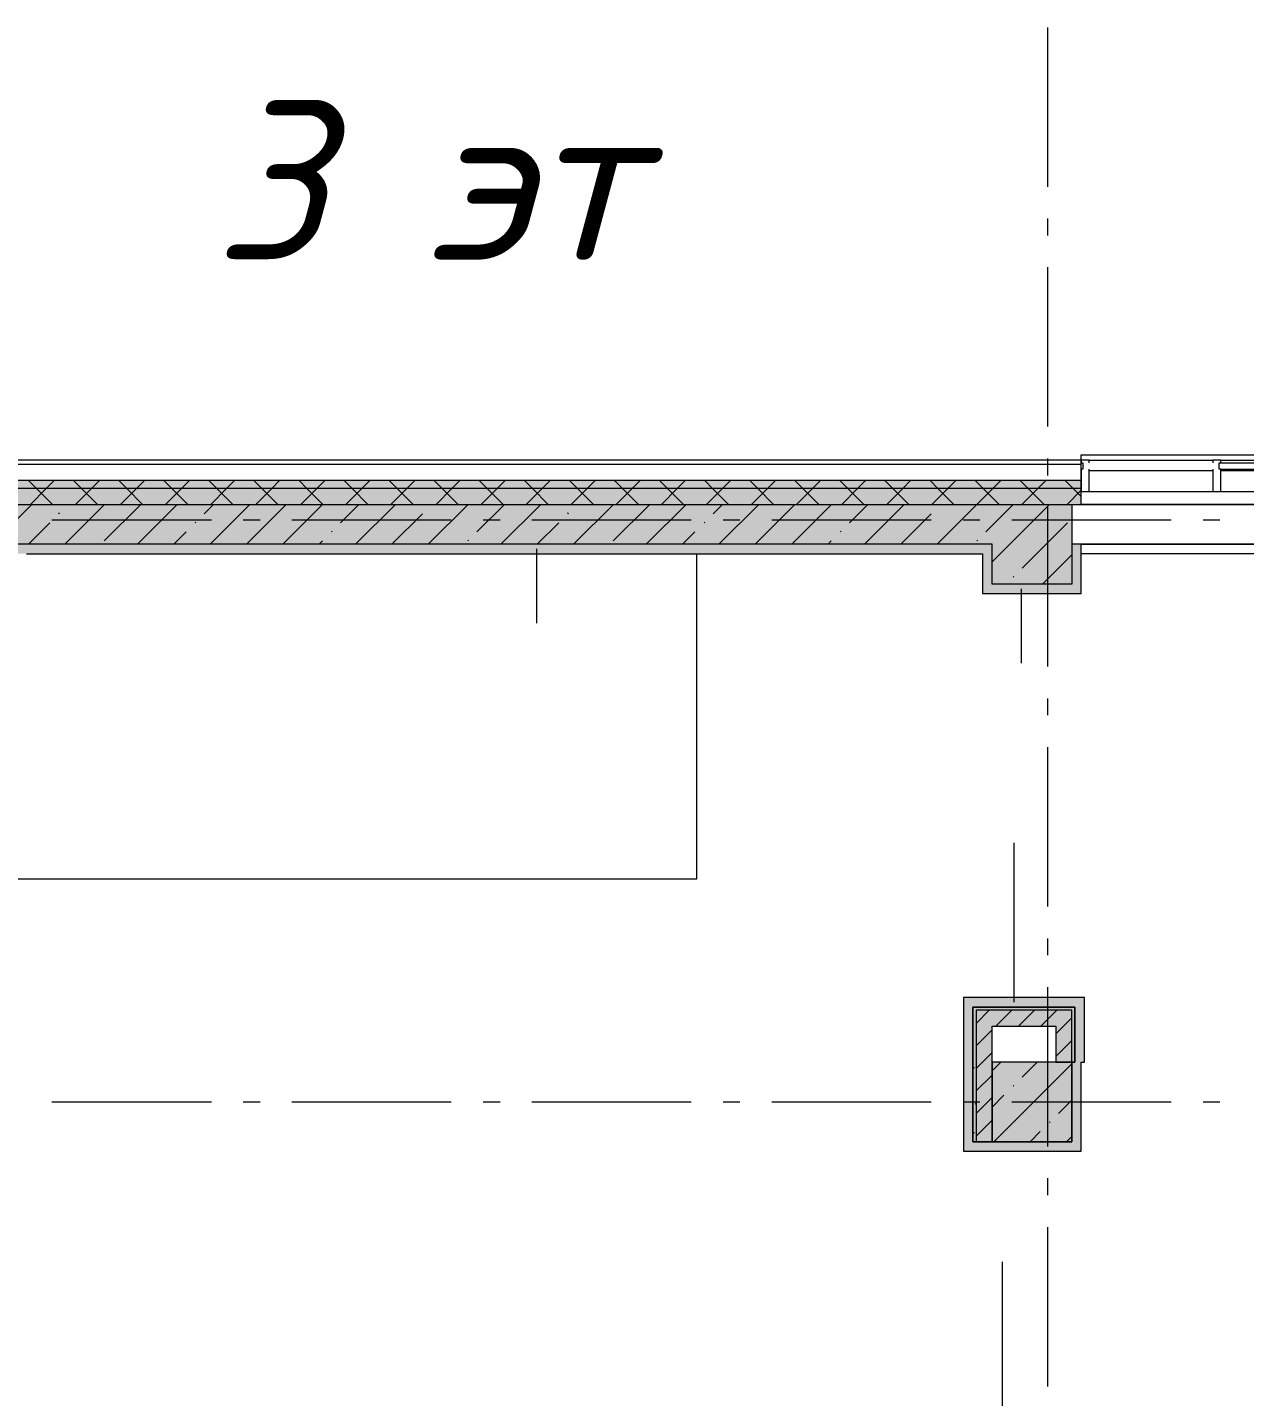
# Model space of a CAD drawing. Header units: millimetres. Extents: x -537608 to 253996, y -217170 to 186033.
# Drawn here: x -315480 to -307842, y 135471 to 144065 of the extents above; entities that cross this region are included whole.
import ezdxf

# ---------------------------------------------------------------- set-up
doc = ezdxf.new("R2010")
doc.units = ezdxf.units.MM
doc.layers.add('PDF _Геометрия', color=7, linetype='Continuous')
doc.layers.add('PDF _Текст', color=7, linetype='Continuous')
doc.layers.add('PDF _Сплошная заливка', color=7, linetype='Continuous', true_color=0xffffff)
doc.styles.add('PDF ISOCPEUR Italic', font='isocpeui.ttf')

msp = doc.modelspace()

# ---------------------------------------------------------------- hatches: boundary and pattern name
at = {"layer": 'PDF _Сплошная заливка', "transparency": 33554559}
h = msp.add_hatch(color=256, dxfattribs=at)
h.paths.add_polyline_path([(-290876.1851, 141171.2584), (-290876.1851, 141221.257), (-298789.1763, 141221.257), (-298789.1763, 141171.2584), (-290976.1855, 141171.2584)], flags=0)
h.paths.add_polyline_path([(-303403.9461, 141171.2584), (-302761.1775, 141171.2584), (-302761.1775, 141221.257), (-307166.1806, 141221.257), (-307166.1806, 141171.2584), (-305073.682, 141171.2584)], flags=0)
h.paths.add_polyline_path([(-300899.3377, 141171.2584), (-299664.1797, 141171.2584), (-299664.1797, 141221.257), (-301061.1795, 141221.257), (-301061.1795, 141171.2584)], flags=0)
h.paths.add_polyline_path([(-310082.8987, 141171.2584), (-308866.1786, 141171.2584), (-308866.1786, 141221.257), (-317076.174, 141221.257), (-317076.174, 141171.2584), (-311752.6347, 141171.2584)], flags=0)
h = msp.add_hatch(color=256, dxfattribs=at)
h.paths.add_polyline_path([(-291715.7767, 141071.257), (-290976.1855, 141071.257), (-290976.1855, 141171.2584), (-298789.1763, 141171.2584), (-298789.1763, 141071.257), (-298394.7294, 141071.257)], flags=0)
h.paths.add_polyline_path([(-299664.1797, 141071.257), (-299664.1797, 141171.2584), (-301061.1795, 141171.2584), (-301061.1795, 141071.257), (-300064.4654, 141071.257)], flags=0)
h.paths.add_polyline_path([(-302986.5141, 141071.257), (-302761.1775, 141071.6429), (-302761.1775, 141171.2584), (-307166.1806, 141171.2584), (-307166.1806, 141071.257), (-303403.9461, 141071.257)], flags=0)
h.paths.add_polyline_path([(-308866.1786, 141071.257), (-308866.1786, 141171.2584), (-316976.1736, 141171.2584), (-316976.1736, 141071.257), (-309248.0263, 141071.257)], flags=0)
for points in [[(-310082.8987, 140821.2576), (-309426.179, 140821.2576), (-309426.179, 141071.257), (-316476.1803, 141071.257), (-316476.1803, 140821.2576), (-311752.6347, 140821.2576)], [(-309426.179, 140571.2577), (-308926.1771, 140571.2577), (-308926.1771, 141071.257), (-309426.179, 141071.257), (-309426.179, 140717.6694)], [(-309546.176, 137071.2586), (-309526.1793, 137071.2586), (-309526.1793, 137916.2584), (-309546.176, 137916.2584), (-309546.176, 137885.8726)], [(-309426.179, 137896.2579), (-308926.1771, 137896.2579), (-308926.1771, 137916.2584), (-309526.1793, 137916.2584), (-309526.1793, 137896.2579)], [(-309526.1793, 137071.2586), (-309426.179, 137071.2586), (-309426.179, 137896.2579), (-309526.1793, 137896.2579), (-309526.1793, 137885.8726)], [(-308926.1771, 137571.2583), (-308906.1804, 137571.2583), (-308906.1804, 137916.2584), (-308926.1771, 137916.2584), (-308926.1771, 137885.8726)]]:
    msp.add_hatch(color=256, dxfattribs=at).paths.add_polyline_path(points)
at = {"layer": 'PDF _Сплошная заливка', "true_color": 0xff7d7d, "transparency": 33554559}
for points in [[(-309486.1775, 140761.2581), (-309426.179, 140761.2581), (-309426.179, 140821.2576), (-315546.1733, 140821.2576), (-315546.1733, 140761.2581), (-310082.8987, 140761.2581)], [(-308906.1804, 137916.2584), (-308906.1804, 137976.2579), (-309606.1745, 137976.2579), (-309606.1745, 137916.2584), (-309546.176, 137916.2584)], [(-308846.1819, 137571.2583), (-308846.1819, 137976.2579), (-308906.1804, 137976.2579), (-308906.1804, 137571.2583), (-308866.1786, 137571.2583)]]:
    msp.add_hatch(color=11, dxfattribs=at).paths.add_polyline_path(points)

# ---------------------------------------------------------------- linework, layer by layer
at = {"layer": 'PDF _Геометрия', "color": 253, "lineweight": 9, "true_color": 0xaaaaaa}
for p, q in [((-309076.1776, 143065.0001), (-309076.1776, 144064.9997)), ((-309076.1776, 142759.1677), (-309076.1776, 142865.0004)), ((-309076.1776, 141559.1679), (-309076.1776, 142559.1669)), ((-308866.1786, 141348.2576), (-308866.1786, 141382.4551)), ((-308866.1786, 141382.4551), (-307166.1806, 141382.4551)), ((-309076.1776, 141253.3339), (-309076.1776, 141359.1677)), ((-308816.1784, 141284.4548), (-308041.1754, 141284.4548)), ((-308041.1754, 141282.4548), (-308816.1784, 141282.4548)), ((-307991.1752, 141284.4548), (-307216.1808, 141284.4548)), ((-307216.1808, 141282.4548), (-307991.1752, 141282.4548)), ((-309076.1776, 140053.3346), (-309076.1776, 141053.3347)), ((-314325.6725, 140971.2566), (-315325.6677, 140971.2566)), ((-314019.8412, 140971.2566), (-314125.6718, 140971.2566)), ((-312819.8365, 140971.2566), (-313819.8404, 140971.2566)), ((-312514.0052, 140971.2566), (-312619.8358, 140971.2566)), ((-311314.0092, 140971.2566), (-312314.0044, 140971.2566)), ((-311008.1692, 140971.2566), (-311114.0084, 140971.2566)), ((-309808.1732, 140971.2566), (-310808.1684, 140971.2566)), ((-309502.3419, 140971.2566), (-309608.1725, 140971.2566)), ((-308302.3372, 140971.2566), (-309302.3411, 140971.2566)), ((-307996.5059, 140971.2566), (-308102.3365, 140971.2566)), ((-309076.1776, 139747.5011), (-309076.1776, 139853.3338)), ((-309076.1776, 138547.5003), (-309076.1776, 139547.5014)), ((-309076.1776, 138241.6687), (-309076.1776, 138347.5012)), ((-309076.1776, 137041.668), (-309076.1776, 138041.6679)), ((-315325.6677, 137321.2582), (-314325.6725, 137321.2582)), ((-314125.6718, 137321.2582), (-314019.8412, 137321.2582)), ((-313819.8404, 137321.2582), (-312819.8365, 137321.2582)), ((-312619.8358, 137321.2582), (-312514.0052, 137321.2582)), ((-312314.0044, 137321.2582), (-311314.0092, 137321.2582)), ((-311114.0084, 137321.2582), (-311008.1692, 137321.2582)), ((-310808.1684, 137321.2582), (-309808.1732, 137321.2582)), ((-309608.1725, 137321.2582), (-309502.3419, 137321.2582)), ((-309302.3411, 137321.2582), (-308302.3372, 137321.2582)), ((-308102.3365, 137321.2582), (-307996.5059, 137321.2582)), ((-309076.1776, 136735.8349), (-309076.1776, 136841.6687)), ((-309076.1776, 135535.8355), (-309076.1776, 136535.8346))]:
    msp.add_line(p, q, dxfattribs=at)
at = {"layer": 'PDF _Геометрия', "lineweight": 9}
for p, q in [((-308866.1786, 141348.2576), (-316976.1736, 141348.2576)), ((-308866.1786, 141321.2574), (-316976.1736, 141321.2574)), ((-308866.1786, 141321.2574), (-308866.1786, 141348.2576)), ((-308816.1784, 141348.2576), (-308866.1786, 141348.2576)), ((-308866.1786, 141348.2576), (-308866.1786, 141331.2573)), ((-308866.1786, 141331.2573), (-308856.1802, 141331.2573)), ((-308866.1786, 141221.257), (-308866.1786, 141321.2574)), ((-308856.1802, 141291.2571), (-308866.1786, 141291.2571)), ((-308866.1786, 141291.2571), (-308866.1786, 141151.258)), ((-308856.1802, 141331.2573), (-308856.1802, 141291.2571)), ((-308816.1784, 141331.2573), (-308816.1784, 141348.2576)), ((-308816.1784, 141348.2576), (-308041.1754, 141348.2576)), ((-308816.1784, 141151.258), (-308816.1784, 141291.2571)), ((-307991.1752, 141348.2576), (-308041.1754, 141348.2576)), ((-308041.1754, 141348.2576), (-308041.1754, 141331.2573)), ((-308041.1754, 141291.2571), (-308041.1754, 141151.258)), ((-308001.1821, 141291.2571), (-308001.1821, 141331.2573)), ((-308001.1821, 141331.2573), (-307991.1752, 141331.2573)), ((-307991.1752, 141291.2571), (-308001.1821, 141291.2571)), ((-307991.1752, 141348.2576), (-307216.1808, 141348.2576)), ((-307991.1752, 141331.2573), (-307991.1752, 141348.2576)), ((-307991.1752, 141331.2573), (-307216.1808, 141331.2573)), ((-307991.1752, 141291.2571), (-307216.1808, 141291.2571)), ((-307991.1752, 141151.258), (-307991.1752, 141291.2571)), ((-308866.1786, 141221.257), (-316976.1736, 141221.257)), ((-315422.4818, 141171.2584), (-315472.482, 141221.257)), ((-315361.2346, 141171.2584), (-315311.243, 141221.257)), ((-315139.6439, 141171.2584), (-315189.6442, 141221.257)), ((-315078.3967, 141171.2584), (-315028.3965, 141221.257)), ((-314856.7975, 141171.2584), (-314906.7977, 141221.257)), ((-314795.5503, 141171.2584), (-314745.5501, 141221.257)), ((-314573.9597, 141171.2584), (-314623.9599, 141221.257)), ((-314512.7125, 141171.2584), (-314462.7123, 141221.257)), ((-314291.1133, 141171.2584), (-314341.1135, 141221.257)), ((-314229.8661, 141171.2584), (-314179.8659, 141221.257)), ((-314008.2755, 141171.2584), (-314058.2757, 141221.257)), ((-313947.0283, 141171.2584), (-313897.0281, 141221.257)), ((-313725.4291, 141171.2584), (-313775.4293, 141221.257)), ((-313664.1819, 141171.2584), (-313614.1817, 141221.257)), ((-313442.5913, 141171.2584), (-313492.5915, 141221.257)), ((-313381.3441, 141171.2584), (-313331.3438, 141221.257)), ((-313159.7448, 141171.2584), (-313209.7451, 141221.257)), ((-313098.4976, 141171.2584), (-313048.4974, 141221.257)), ((-312876.8984, 141171.2584), (-312926.8986, 141221.257)), ((-312815.6512, 141171.2584), (-312765.651, 141221.257)), ((-312594.0606, 141171.2584), (-312644.0608, 141221.257)), ((-312532.8134, 141171.2584), (-312482.8132, 141221.257)), ((-312311.2142, 141171.2584), (-312361.2144, 141221.257)), ((-312249.967, 141171.2584), (-312199.9668, 141221.257)), ((-312028.3764, 141171.2584), (-312078.3766, 141221.257)), ((-311967.1292, 141171.2584), (-311917.129, 141221.257)), ((-311745.53, 141171.2584), (-311795.5302, 141221.257)), ((-311684.2828, 141171.2584), (-311634.2825, 141221.257)), ((-311462.6921, 141171.2584), (-311512.6924, 141221.257)), ((-311401.4449, 141171.2584), (-311351.4447, 141221.257)), ((-311179.8457, 141171.2584), (-311229.8459, 141221.257)), ((-311118.5985, 141171.2584), (-311068.5983, 141221.257)), ((-310896.9993, 141171.2584), (-310946.9995, 141221.257)), ((-310835.7521, 141171.2584), (-310785.7605, 141221.257)), ((-310614.1615, 141171.2584), (-310664.1617, 141221.257)), ((-310552.9143, 141171.2584), (-310502.9141, 141221.257)), ((-310331.3151, 141171.2584), (-310381.3153, 141221.257)), ((-310270.0679, 141171.2584), (-310220.0677, 141221.257)), ((-310048.4773, 141171.2584), (-310098.4775, 141221.257)), ((-309987.2301, 141171.2584), (-309937.2299, 141221.257)), ((-309765.6309, 141171.2584), (-309815.6311, 141221.257)), ((-309704.3836, 141171.2584), (-309654.3834, 141221.257)), ((-309482.793, 141171.2584), (-309532.7932, 141221.257)), ((-309421.5458, 141171.2584), (-309371.5456, 141221.257)), ((-309199.9466, 141171.2584), (-309249.9468, 141221.257)), ((-309138.6994, 141171.2584), (-309088.6992, 141221.257)), ((-308917.1088, 141171.2584), (-308967.1004, 141221.257)), ((-308866.1786, 141171.2584), (-308866.1786, 141221.257)), ((-308866.1786, 141171.2584), (-316976.1736, 141171.2584)), ((-315461.2349, 141071.257), (-315361.2346, 141171.2584)), ((-315322.49, 141071.257), (-315422.4818, 141171.2584)), ((-315178.3971, 141071.257), (-315078.3967, 141171.2584)), ((-315039.6436, 141071.257), (-315139.6439, 141171.2584)), ((-314895.5507, 141071.257), (-314795.5503, 141171.2584)), ((-314756.7972, 141071.257), (-314856.7975, 141171.2584)), ((-314612.7129, 141071.257), (-314512.7125, 141171.2584)), ((-314473.9593, 141071.257), (-314573.9597, 141171.2584)), ((-314329.8665, 141071.257), (-314229.8661, 141171.2584)), ((-314191.1129, 141071.257), (-314291.1133, 141171.2584)), ((-314047.0287, 141071.257), (-313947.0283, 141171.2584)), ((-313908.2751, 141071.257), (-314008.2755, 141171.2584)), ((-313764.1822, 141071.257), (-313664.1819, 141171.2584)), ((-313625.4287, 141071.257), (-313725.4291, 141171.2584)), ((-313481.3444, 141071.257), (-313381.3441, 141171.2584)), ((-313342.5909, 141071.257), (-313442.5913, 141171.2584)), ((-313198.498, 141071.257), (-313098.4976, 141171.2584)), ((-313059.7445, 141071.257), (-313159.7448, 141171.2584)), ((-312915.6516, 141071.257), (-312815.6512, 141171.2584)), ((-312776.898, 141071.257), (-312876.8984, 141171.2584)), ((-312632.8138, 141071.257), (-312532.8134, 141171.2584)), ((-312494.0602, 141071.257), (-312594.0606, 141171.2584)), ((-312349.9674, 141071.257), (-312249.967, 141171.2584)), ((-312211.2138, 141071.257), (-312311.2142, 141171.2584)), ((-312067.1295, 141071.257), (-311967.1292, 141171.2584)), ((-311928.376, 141071.257), (-312028.3764, 141171.2584)), ((-311784.2831, 141071.257), (-311684.2828, 141171.2584)), ((-311645.5296, 141071.257), (-311745.53, 141171.2584)), ((-311501.4453, 141071.257), (-311401.4449, 141171.2584)), ((-311362.6918, 141071.257), (-311462.6921, 141171.2584)), ((-311218.5989, 141071.257), (-311118.5985, 141171.2584)), ((-311079.8454, 141071.257), (-311179.8457, 141171.2584)), ((-310935.7525, 141071.257), (-310835.7521, 141171.2584)), ((-310797.0075, 141071.257), (-310896.9993, 141171.2584)), ((-310652.9147, 141071.257), (-310552.9143, 141171.2584)), ((-310514.1611, 141071.257), (-310614.1615, 141171.2584)), ((-310370.0683, 141071.257), (-310270.0679, 141171.2584)), ((-310231.3147, 141071.257), (-310331.3151, 141171.2584)), ((-310087.2304, 141071.257), (-309987.2301, 141171.2584)), ((-309948.4769, 141071.257), (-310048.4773, 141171.2584)), ((-309804.384, 141071.257), (-309704.3836, 141171.2584)), ((-309665.6305, 141071.257), (-309765.6309, 141171.2584)), ((-309521.5462, 141071.257), (-309421.5458, 141171.2584)), ((-309382.7927, 141071.257), (-309482.793, 141171.2584)), ((-309238.6998, 141071.257), (-309138.6994, 141171.2584)), ((-309099.9462, 141071.257), (-309199.9466, 141171.2584)), ((-308955.8534, 141071.257), (-308866.1786, 141160.9361)), ((-308866.1786, 141120.3308), (-308917.1088, 141171.2584)), ((-308866.1786, 141071.257), (-308866.1786, 141171.2584)), ((-308866.1786, 141151.258), (-308816.1784, 141151.258)), ((-308816.1784, 141151.258), (-308041.1754, 141151.258)), ((-308041.1754, 141151.258), (-307991.1752, 141151.258)), ((-307991.1752, 141151.258), (-307216.1808, 141151.258)), ((-316976.1736, 141071.257), (-308866.1786, 141071.257)), ((-316476.1803, 141071.257), (-309426.179, 141071.257)), ((-315702.0212, 140821.2576), (-315452.0203, 141071.257)), ((-315245.819, 140821.2576), (-314995.818, 141071.257)), ((-315225.3487, 141069.8279), (-315223.9192, 141071.257)), ((-314997.2476, 140841.7295), (-314767.7256, 141071.257)), ((-314789.6254, 140821.2576), (-314539.6245, 141071.257)), ((-314369.9803, 141012.8037), (-314311.5233, 141071.257)), ((-314333.4232, 140821.2576), (-314083.4308, 141071.257)), ((-314105.3307, 140821.2576), (-313856.7592, 141069.8279)), ((-313877.2295, 140821.2576), (-313627.2286, 141071.257)), ((-313514.6119, 140955.7785), (-313399.1361, 141071.257)), ((-313421.0359, 140821.2576), (-313171.0349, 141071.257)), ((-312964.8337, 140821.2576), (-312714.8327, 141071.257)), ((-312944.3634, 141069.8279), (-312942.9338, 141071.257)), ((-312659.2434, 140898.7537), (-312486.7402, 141071.257)), ((-312508.64, 140821.2576), (-312258.6391, 141071.257)), ((-312052.4464, 140821.2576), (-311802.4454, 141071.257)), ((-312031.9675, 141069.8279), (-312030.538, 141071.257)), ((-311803.875, 140841.7295), (-311574.3443, 141071.257)), ((-311596.2442, 140821.2576), (-311346.2432, 141071.257)), ((-311176.5991, 141012.8037), (-311118.1507, 141071.257)), ((-311140.0505, 140821.2576), (-310890.0496, 141071.257)), ((-310911.9494, 140821.2576), (-310663.378, 141069.8279)), ((-310683.8483, 140821.2576), (-310433.8559, 141071.257)), ((-310321.2307, 140955.7785), (-310205.7548, 141071.257)), ((-310227.6547, 140821.2576), (-309977.6537, 141071.257)), ((-309771.461, 140821.2576), (-309521.4601, 141071.257)), ((-309750.9822, 141069.8279), (-309749.5526, 141071.257)), ((-309426.179, 140710.3407), (-309065.2578, 141071.257)), ((-309426.179, 140938.4386), (-309293.359, 141071.257)), ((-309426.179, 141071.257), (-308926.1771, 141071.257)), ((-308926.1771, 141071.257), (-308926.1771, 140571.2577)), ((-307166.1806, 141071.257), (-308866.1786, 141071.257)), ((-308866.1786, 141071.257), (-307166.1806, 141071.257)), ((-315473.9201, 140821.2576), (-315339.395, 140955.7785)), ((-315282.3762, 141012.8037), (-315277.631, 141017.5446)), ((-314427.0077, 140955.7785), (-314422.2626, 140960.5203)), ((-313192.9348, 140821.2576), (-313001.3908, 141012.8037)), ((-312280.5389, 140821.2576), (-312146.0224, 140955.7785)), ((-312088.9949, 141012.8037), (-312084.2498, 141017.5446)), ((-311233.6265, 140955.7785), (-311228.8814, 140960.5203)), ((-309999.5535, 140821.2576), (-309808.0096, 141012.8037)), ((-309465.8622, 140898.7537), (-309426.179, 140938.4386)), ((-309237.7611, 140670.6553), (-308952.6412, 140955.7785)), ((-314561.5242, 140821.2576), (-314484.0266, 140898.7537)), ((-313571.6393, 140898.7537), (-313566.8942, 140903.4946)), ((-311368.143, 140821.2576), (-311290.654, 140898.7537)), ((-310378.2581, 140898.7537), (-310373.513, 140903.4946)), ((-309426.179, 140821.2576), (-315546.1733, 140821.2576)), ((-309426.179, 140821.2576), (-315546.1733, 140821.2576)), ((-313649.1284, 140821.2576), (-313628.6581, 140841.7295)), ((-312716.2622, 140841.7295), (-312711.5258, 140846.4708)), ((-312284.8965, 140791.2573), (-312284.8965, 140325.1074)), ((-310455.7558, 140821.2576), (-310435.2855, 140841.7295)), ((-309522.8897, 140841.7295), (-309518.1446, 140846.4708)), ((-309426.179, 140571.2577), (-309426.179, 140821.2576)), ((-309426.179, 140761.2581), (-309426.179, 140821.2576)), ((-308866.1786, 140821.2576), (-308926.1771, 140821.2576)), ((-308926.1771, 140821.2576), (-308926.1771, 140571.2577)), ((-308866.1786, 140571.2577), (-308866.1786, 140821.2576)), ((-307112.1759, 140821.2576), (-308866.1786, 140821.2576)), ((-308866.1786, 140821.2576), (-307112.1759, 140821.2576)), ((-315486.1748, 140761.2581), (-309486.1775, 140761.2581)), ((-309486.1775, 140761.2581), (-309486.1775, 140511.2576)), ((-309426.179, 140571.2577), (-309426.179, 140761.2581)), ((-309109.0662, 140571.2577), (-308926.1771, 140754.1431)), ((-307106.1821, 140761.2581), (-308866.1786, 140761.2581)), ((-309294.7885, 140613.6306), (-309290.0434, 140618.373)), ((-309486.1775, 140511.2576), (-309426.179, 140511.2576)), ((-308926.1771, 140571.2577), (-309426.179, 140571.2577)), ((-308926.1771, 140571.2577), (-309426.179, 140571.2577)), ((-309426.179, 140511.2576), (-308866.1786, 140511.2576)), ((-309244.0735, 140541.258), (-309244.0735, 140075.1075)), ((-308866.1786, 140511.2576), (-308866.1786, 140571.2577)), ((-309287.7183, 137946.2582), (-309287.7183, 138946.258)), ((-308906.1804, 137976.2579), (-309606.1745, 137976.2579)), ((-309606.1745, 137976.2579), (-309606.1745, 137916.2584)), ((-308846.1819, 137976.2579), (-308906.1804, 137976.2579)), ((-308846.1819, 137571.2583), (-308846.1819, 137976.2579)), ((-309606.1745, 137916.2584), (-309606.1745, 137011.259)), ((-309526.1793, 137916.2584), (-309546.176, 137916.2584)), ((-309546.176, 137916.2584), (-309546.176, 137071.2586)), ((-309546.176, 137071.2586), (-309546.176, 137916.2584)), ((-309546.176, 137916.2584), (-308906.1804, 137916.2584)), ((-309426.179, 137916.2584), (-309526.1793, 137916.2584)), ((-309526.1793, 137813.9314), (-309443.8504, 137896.2579)), ((-309426.179, 137896.2579), (-309526.1793, 137896.2579)), ((-309526.1793, 137896.2579), (-309526.1793, 137071.2586)), ((-309026.1774, 137916.2584), (-309426.179, 137916.2584)), ((-309026.1774, 137896.2579), (-309426.179, 137896.2579)), ((-309402.4276, 137796.2576), (-309302.4272, 137896.2579)), ((-309261.013, 137796.2576), (-309161.0126, 137896.2579)), ((-309119.5898, 137796.2576), (-309026.1774, 137889.668)), ((-308926.1771, 137916.2584), (-309026.1774, 137916.2584)), ((-309026.1774, 137889.668), (-309019.5894, 137896.2579)), ((-308926.1771, 137896.2579), (-309026.1774, 137896.2579)), ((-309026.1774, 137748.2461), (-308926.1771, 137848.2466)), ((-308906.1804, 137916.2584), (-308926.1771, 137916.2584)), ((-308926.1771, 137571.2583), (-308926.1771, 137896.2579)), ((-308906.1804, 137571.2583), (-308906.1804, 137916.2584)), ((-308906.1804, 137916.2584), (-308906.1804, 137571.2583)), ((-309526.1793, 137672.5101), (-309426.179, 137772.5105)), ((-309426.179, 137071.2586), (-309426.179, 137796.2576)), ((-309426.179, 137796.2576), (-309026.1774, 137796.2576)), ((-309026.1774, 137796.2576), (-309026.1774, 137571.2583)), ((-309026.1774, 137606.8251), (-308926.1771, 137706.8255)), ((-309526.1793, 137531.0896), (-309426.179, 137631.0886)), ((-309426.179, 137516.9616), (-309371.8815, 137571.2583)), ((-308926.1771, 137571.2583), (-309426.179, 137571.2583)), ((-309426.179, 137571.2583), (-309426.179, 137071.2586)), ((-309415.6812, 137071.2586), (-308926.1771, 137560.7643)), ((-309237.7611, 137477.2771), (-309143.7803, 137571.2583)), ((-309026.1774, 137571.2583), (-308926.1771, 137571.2583)), ((-308926.1771, 137071.2586), (-308926.1771, 137571.2583)), ((-308926.1771, 137571.2583), (-308906.1804, 137571.2583)), ((-308906.1804, 137571.2583), (-308926.1771, 137571.2583)), ((-308926.1771, 137571.2583), (-308926.1771, 137071.2586)), ((-308866.1786, 137011.259), (-308866.1786, 137571.2583)), ((-308866.1786, 137571.2583), (-308846.1819, 137571.2583)), ((-309526.1793, 137389.6685), (-309426.179, 137489.6673)), ((-309294.7885, 137420.2518), (-309290.0434, 137424.9939)), ((-309526.1793, 137248.2459), (-309426.179, 137348.2462)), ((-309426.179, 137288.8637), (-309351.816, 137363.2279)), ((-309009.6686, 137249.1787), (-308926.1771, 137332.6664)), ((-309526.1793, 137106.8253), (-309426.179, 137206.8257)), ((-309066.6874, 137192.1539), (-309061.9509, 137196.8947)), ((-309546.176, 137071.2586), (-309526.1793, 137071.2586)), ((-308926.1771, 137071.2586), (-309546.176, 137071.2586)), ((-309526.1793, 137071.2586), (-309426.179, 137071.2586)), ((-309426.179, 137071.2586), (-308926.1771, 137071.2586)), ((-309187.5887, 137071.2586), (-309123.7148, 137135.1286)), ((-308959.4876, 137071.2586), (-308926.1771, 137104.568)), ((-309606.1745, 137011.259), (-309546.176, 137011.259)), ((-309546.176, 137011.259), (-308926.1771, 137011.259)), ((-308926.1771, 137011.259), (-308866.1786, 137011.259)), ((-309360.4709, 135318.259), (-309360.4709, 136318.2585))]:
    msp.add_line(p, q, dxfattribs=at)
at = {"layer": 'PDF _Геометрия', "color": 9, "lineweight": 9, "true_color": 0xc0c0c0}
for p, q in [((-311279.6653, 138721.2581), (-311279.6653, 140761.2581)), ((-316666.1741, 138721.2581), (-311279.6653, 138721.2581))]:
    msp.add_line(p, q, dxfattribs=at)
at = {"layer": 'PDF _Геометрия', "color": 8, "lineweight": 9, "true_color": 0x787878}
for p, q in [((-309094.96, 137916.2287), (-309098.31, 137910.4225)), ((-308923.7485, 137889.2673), (-308926.1771, 137893.4812)), ((-309542.981, 137536.2163), (-309536.2724, 137536.2163)), ((-309526.1793, 137575.7332), (-309528.2893, 137572.0816)), ((-309526.1793, 137307.1111), (-309529.4002, 137312.6977)), ((-309542.981, 137129.8162), (-309536.2724, 137129.8162))]:
    msp.add_line(p, q, dxfattribs=at)
at = {"layer": 'PDF _Сплошная заливка', "color": 11, "lineweight": 35, "true_color": 0xff7d7d, "transparency": 33554559}
for points in [[(-308866.1786, 140571.2577), (-308866.1786, 140821.2576), (-308926.1771, 140571.2577), (-308926.1771, 140821.2576)], [(-309426.179, 140511.2576), (-309426.179, 140761.2581), (-309486.1775, 140511.2576), (-309486.1775, 140761.2581)], [(-309426.179, 140511.2576), (-308866.1786, 140511.2576), (-309426.179, 140571.2577), (-308866.1786, 140571.2577)], [(-309546.176, 137011.259), (-309546.176, 137916.2584), (-309606.1745, 137011.259), (-309606.1745, 137916.2584)], [(-308866.1786, 137011.259), (-308866.1786, 137571.2583), (-308926.1771, 137011.259), (-308926.1771, 137571.2583)], [(-308926.1771, 137011.259), (-308926.1771, 137071.2586), (-309546.176, 137011.259), (-309546.176, 137071.2586)]]:
    msp.add_solid(points, dxfattribs=at)
at = {"layer": 'PDF _Сплошная заливка', "lineweight": 35, "transparency": 33554559}
for points in [[(-309026.1774, 137796.2576), (-309026.1774, 137896.2579), (-309426.179, 137796.2576), (-309426.179, 137896.2579)], [(-308926.1771, 137571.2583), (-308926.1771, 137896.2579), (-309026.1774, 137571.2583), (-309026.1774, 137896.2579)], [(-309426.179, 137071.2586), (-308926.1771, 137071.2586), (-309426.179, 137571.2583), (-308926.1771, 137571.2583)]]:
    msp.add_solid(points, dxfattribs=at)

# ---------------------------------------------------------------- texts
at = {"layer": 'PDF _Текст', "insert": (-314312.6234, 143106.9369), "char_height": 1000, "attachment_point": 4, "style": 'PDF ISOCPEUR Italic'}
msp.add_mtext('3 эт', dxfattribs=at)

doc.saveas('drawing.dxf')
